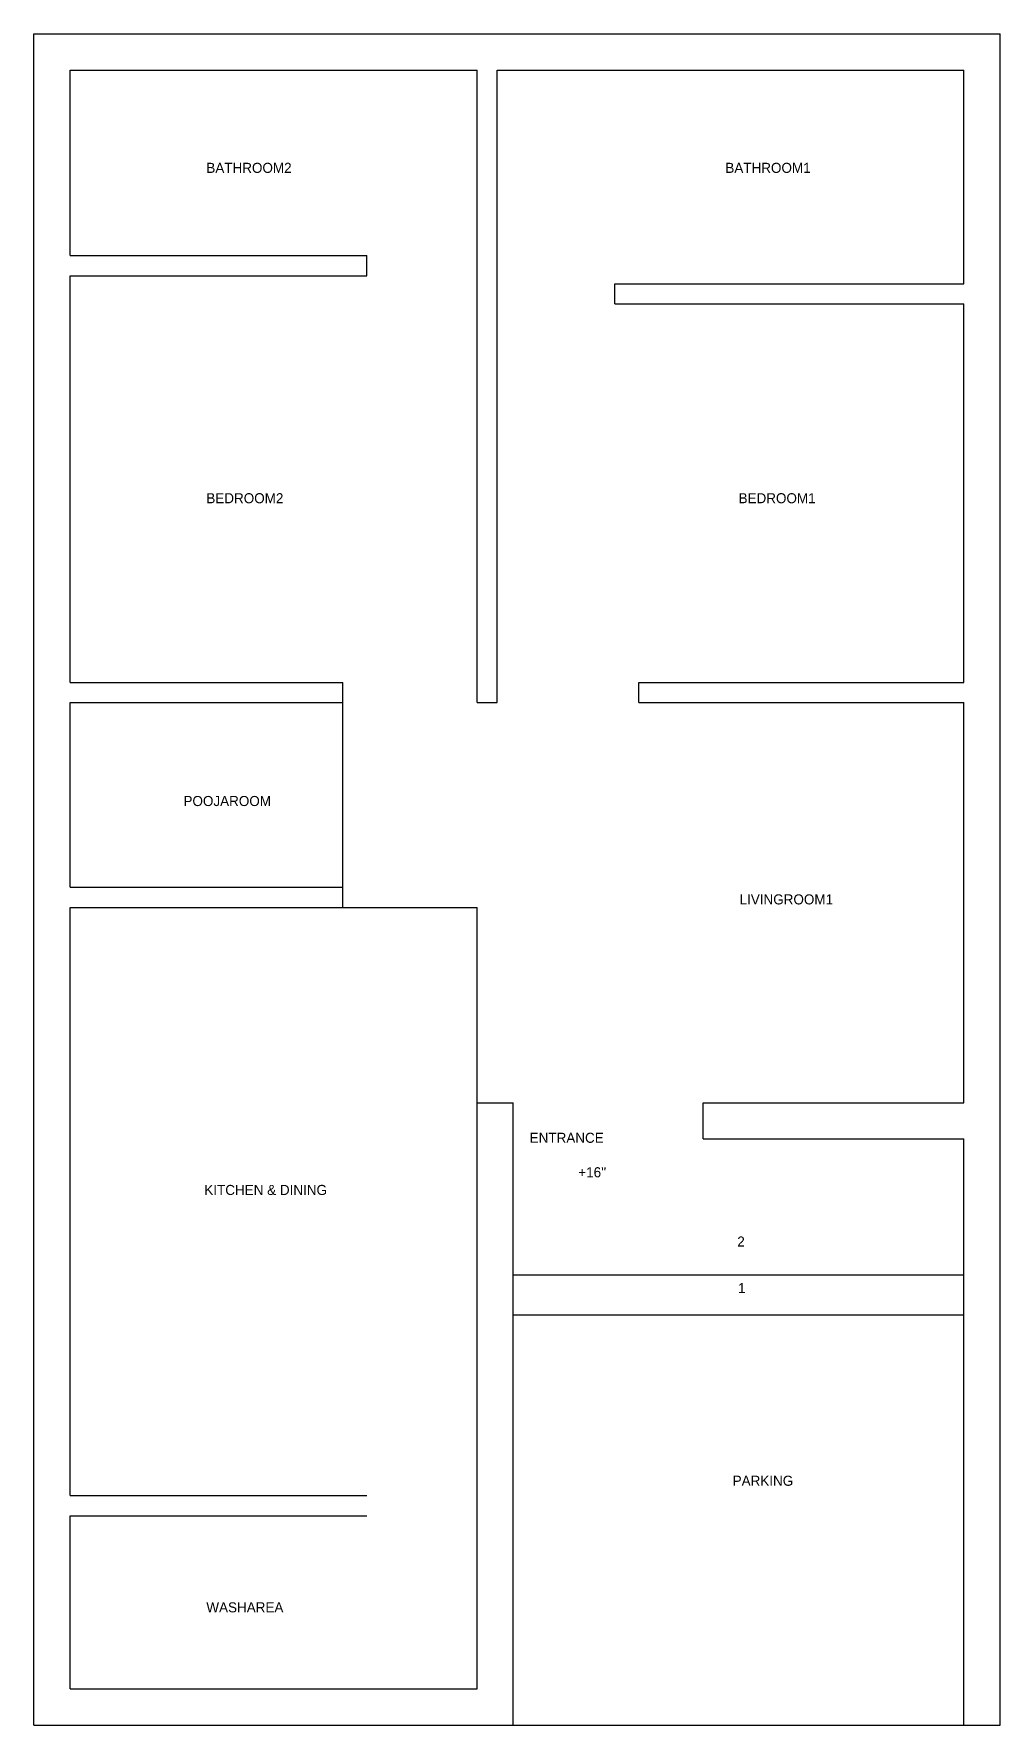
# Model space of a CAD drawing. Header units: metres. Extents: x 0 to 240, y 0 to 420.
import ezdxf

# ---------------------------------------------------------------- set-up
doc = ezdxf.new("R2010")
doc.units = ezdxf.units.M
for name, color, linetype in [('BathRoom1', 7, 'Continuous'), ('BathRoom2', 7, 'Continuous'), ('BedRoom1', 7, 'Continuous'), ('BedRoom2', 7, 'Continuous'), ('Boundary', 7, 'Continuous'), ('Entrance_Staircase', 7, 'Continuous'), ('Kitchen & Dining', 7, 'Continuous'), ('LivingRoom1', 7, 'Continuous'), ('Parking', 7, 'Continuous'), ('PoojaRoom', 7, 'Continuous'), ('WashArea', 7, 'Continuous')]:
    doc.layers.add(name, color=color, linetype=linetype)

msp = doc.modelspace()

# ---------------------------------------------------------------- linework, layer by layer
at = {"layer": 'BathRoom1'}
for p, q in [((115.08, 352.94), (115.08, 411)), ((115.08, 411), (231, 411)), ((231, 357.94), (231, 411)), ((144.27, 357.94), (231, 357.94)), ((144.27, 352.94), (144.27, 357.94))]:
    msp.add_line(p, q, dxfattribs=at)
at = {"layer": 'BathRoom2'}
for p, q in [((9, 364.94), (9, 411)), ((9, 411), (110.08, 411)), ((110.08, 364.94), (110.08, 411)), ((9, 364.94), (82.71, 364.94)), ((82.71, 359.94), (82.71, 364.94))]:
    msp.add_line(p, q, dxfattribs=at)
at = {"layer": 'BedRoom1'}
for p, q in [((115.08, 253.92), (115.08, 352.94)), ((144.27, 352.94), (231, 352.94)), ((231, 258.92), (231, 352.94)), ((150.27, 258.92), (231, 258.92)), ((150.27, 253.92), (150.27, 258.92))]:
    msp.add_line(p, q, dxfattribs=at)
at = {"layer": 'BedRoom2'}
for p, q in [((110.08, 253.92), (110.08, 364.94)), ((9, 258.92), (9, 359.94)), ((9, 359.94), (82.71, 359.94)), ((9, 258.92), (76.71, 258.92)), ((76.71, 253.92), (76.71, 258.92))]:
    msp.add_line(p, q, dxfattribs=at)
at = {"layer": 'Boundary'}
for p, q in [((0, 0), (0, 420)), ((0, 420), (240, 420)), ((240, 0), (240, 420)), ((0, 0), (119.08, 0)), ((231, 0), (240, 0))]:
    msp.add_line(p, q, dxfattribs=at)
at = {"layer": 'Entrance_Staircase'}
for p, q in [((110.08, 154.58), (119.08, 154.58)), ((119.08, 101.86), (119.08, 154.58)), ((166.27, 145.58), (166.27, 154.58)), ((166.27, 145.58), (231, 145.58)), ((231, 101.86), (231, 145.58)), ((119.08, 111.86), (231, 111.86)), ((119.08, 101.86), (231, 101.86))]:
    msp.add_line(p, q, dxfattribs=at)
at = {"layer": 'Kitchen & Dining'}
for p, q in [((9, 57.02), (9, 203.06)), ((9, 203.06), (110.08, 203.06)), ((110.08, 52.02), (110.08, 203.06)), ((9, 57.02), (82.71, 57.02))]:
    msp.add_line(p, q, dxfattribs=at)
at = {"layer": 'LivingRoom1'}
for p, q in [((110.08, 253.92), (115.08, 253.92)), ((150.27, 253.92), (231, 253.92)), ((231, 154.58), (231, 253.92)), ((166.27, 154.58), (231, 154.58))]:
    msp.add_line(p, q, dxfattribs=at)
at = {"layer": 'Parking'}
for p, q in [((119.08, 0), (119.08, 101.86)), ((231, 0), (231, 101.86)), ((119.08, 0), (231, 0))]:
    msp.add_line(p, q, dxfattribs=at)
at = {"layer": 'PoojaRoom'}
for p, q in [((9, 208.06), (9, 253.92)), ((9, 253.92), (76.71, 253.92)), ((76.71, 208.06), (76.71, 253.92)), ((9, 208.06), (76.71, 208.06)), ((76.71, 203.06), (76.71, 208.06))]:
    msp.add_line(p, q, dxfattribs=at)
at = {"layer": 'WashArea'}
for p, q in [((9, 9), (9, 52.02)), ((9, 52.02), (82.71, 52.02)), ((110.08, 9), (110.08, 52.02)), ((9, 9), (110.08, 9))]:
    msp.add_line(p, q, dxfattribs=at)

# ---------------------------------------------------------------- texts
at = {"layer": 'BathRoom1', "insert": (171.75, 387.97), "char_height": 2.5, "attachment_point": 1}
msp.add_mtext('BATHROOM1', dxfattribs=at)
at = {"layer": 'BathRoom2', "insert": (42.85, 387.97), "char_height": 2.5, "attachment_point": 1}
msp.add_mtext('BATHROOM2', dxfattribs=at)
at = {"layer": 'BedRoom1', "insert": (175.03, 305.93), "char_height": 2.5, "attachment_point": 1}
msp.add_mtext('BEDROOM1', dxfattribs=at)
at = {"layer": 'BedRoom2', "insert": (42.85, 305.93), "char_height": 2.5, "attachment_point": 1}
msp.add_mtext('BEDROOM2', dxfattribs=at)
at = {"layer": 'Entrance_Staircase', "char_height": 2.5, "attachment_point": 1}
for s, insert in [('ENTRANCE', (123.15, 147.11)), ("+16''", (135.22, 138.55)), ('2', (174.71, 121.35)), ('1', (174.9, 109.79))]:
    msp.add_mtext(s, dxfattribs=dict(at, insert=insert))
at = {"layer": 'Kitchen & Dining', "insert": (42.35, 134.16), "char_height": 2.5, "attachment_point": 1}
msp.add_mtext('KITCHEN & DINING', dxfattribs=at)
at = {"layer": 'LivingRoom1', "insert": (175.28, 206.31), "char_height": 2.5, "attachment_point": 1}
msp.add_mtext('LIVINGROOM1', dxfattribs=at)
at = {"layer": 'Parking', "insert": (173.56, 61.95), "char_height": 2.5, "attachment_point": 1}
msp.add_mtext('PARKING', dxfattribs=at)
at = {"layer": 'PoojaRoom', "insert": (37.17, 230.74), "char_height": 2.5, "attachment_point": 1}
msp.add_mtext('POOJAROOM', dxfattribs=at)
at = {"layer": 'WashArea', "insert": (42.85, 30.51), "char_height": 2.5, "attachment_point": 1}
msp.add_mtext('WASHAREA', dxfattribs=at)

doc.saveas('drawing.dxf')
